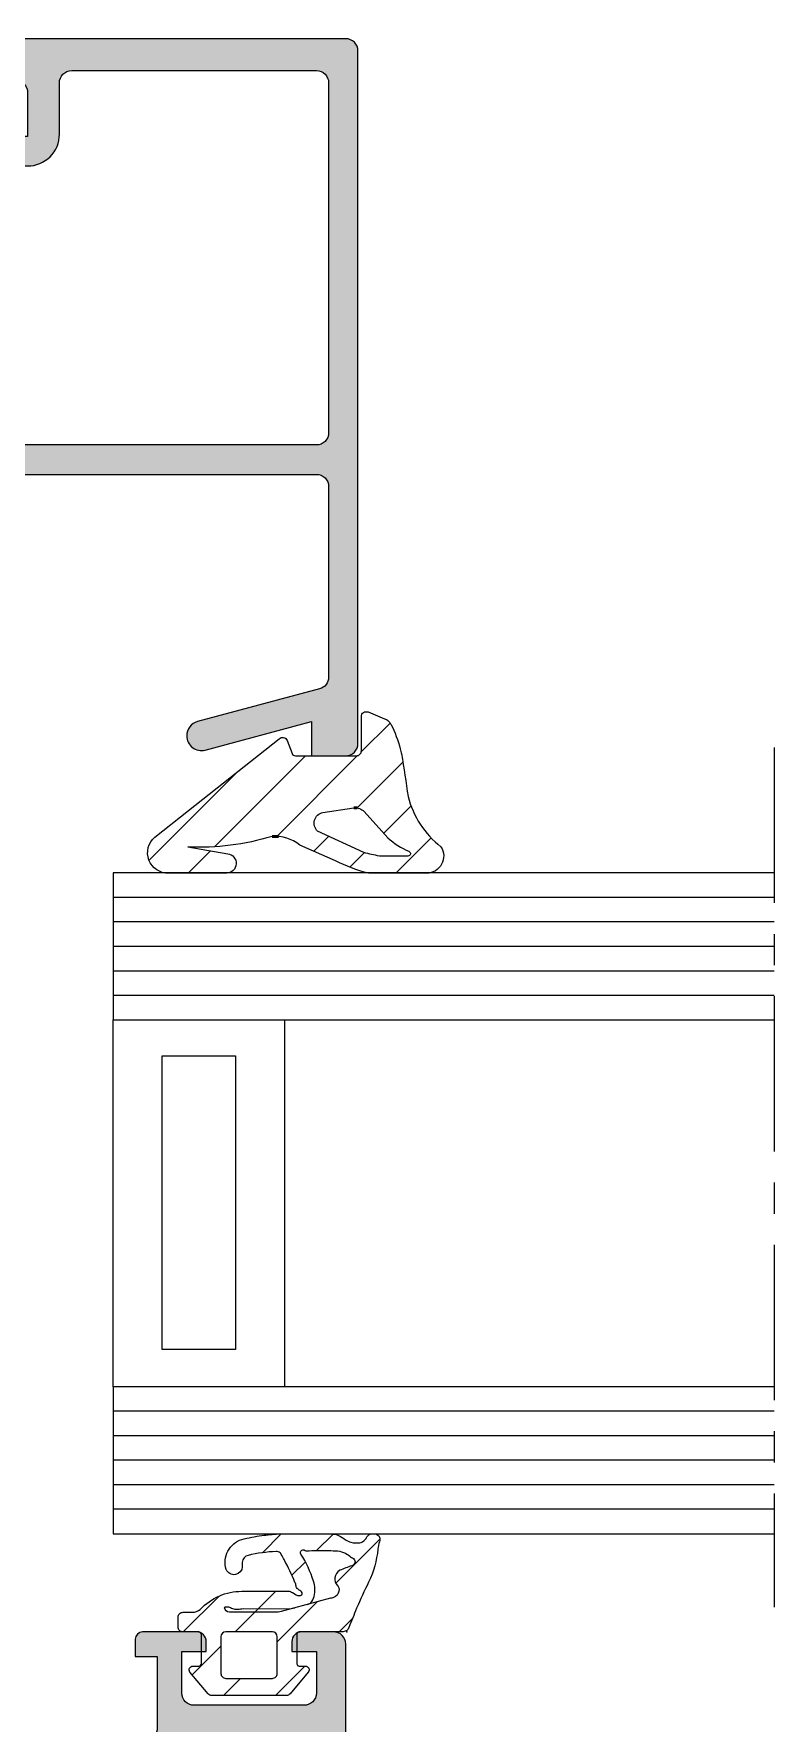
# Model space of a CAD drawing. Header units: millimetres. Extents: x -157 to 4988, y 4688 to 7765.
# Drawn here: x -7.2 to 23, y 5514.8 to 5583.8 of the extents above; entities that cross this region are included whole.
import ezdxf

# ---------------------------------------------------------------- set-up
doc = ezdxf.new("R2010")
doc.units = ezdxf.units.MM
doc.header["$LTSCALE"] = 0.2
doc.linetypes.add('CENTER', pattern=[50.800000000000004, 31.75, -6.35, 6.35, -6.35])
doc.layers.add('AM_VIS', color=7, linetype='Continuous', lineweight=50)
for name, color, linetype in [('REYNAERS', 7, 'Continuous'), ('RI-FILLING', 7, 'Continuous'), ('RI-GASKET', 7, 'Continuous'), ('RI-HATCH-I', 4, 'Continuous'), ('RI-HATCH-P', 7, 'Continuous'), ('RI-OTHERS', 7, 'CENTER'), ('RI-PROFILE', 7, 'Continuous')]:
    doc.layers.add(name, color=color, linetype=linetype)

# ---------------------------------------------------------------- blocks, each defined once
blk = doc.blocks.new('0809125v2')
at = {"layer": 'RI-HATCH-I'}
h = blk.add_hatch(dxfattribs=at)
h.set_pattern_fill('_USER', color=256, scale=1.5, angle=45, style=0, pattern_type=0)
h.set_pattern_definition([(45, (-188.570118990486, -265.9912318183971), (-1.060660171779821, 1.060660171779821), [])])
edge = h.paths.add_edge_path(flags=0)
edge.add_arc((-3.266808790344641, -1.514390363790483), 6.993056930356515, 13.12762911461085, 14.8832352250005)
edge.add_arc((-1.254332935883014, -0.9692369267245908), 4.908084508887632, 14.766967212655, 27.32736249534486)
edge.add_arc((2.663967475903718, 1.051930842461331), 0.4992187407762521, 27.69322661624807, 47.7216272417134)
edge.add_arc((2.662483325391094, 1.050298545000658), 0.5014248907579857, 47.7216272417722, 67.91622092790882)
edge.add_line((2.851000000005769, 1.514936451831488), (2.175000000005383, 1.787936451832536))
edge.add_arc((2.101143009103197, 1.602079170425384), 0.1999944603160469, 68.32784400976273, 96.1664970594739)
edge.add_arc((2.101205321873039, 1.600590288079218), 0.201481445245687, 96.13863407999324, 123.8417864577367)
edge.add_arc((2.098819113653661, 1.602228784108263), 0.1987945393241029, 123.5335516076557, 151.7943892228079)
edge.add_arc((2.099443878106484, 1.602019856185905), 0.1994438955410816, 151.8263251967671, 180.0239602102188)
edge.add_line((1.900000000004837, 1.601936451831023), (1.900000000004837, 1.140347742772462))
edge.add_line((1.900000000005292, 1.140347742772462), (1.902937866565225, 0.2007494766916693))
edge.add_ellipse((1.702936626431637, 0.2007527028749223), major_axis=(-0.2000012401589834, 0), ratio=1, start_angle=134.999597686171, end_angle=179.9990757723808, ccw=False)
edge.add_ellipse((1.70293464037988, 0.200750716824075), major_axis=(-0.2000012401589834, 0), ratio=1, start_angle=90.00092422827697, end_angle=135.000402314566, ccw=False)
edge.add_line((1.702937866564952, 0.0007494766909417194), (-0.7939584688417938, 0.0007494766909417194))
edge.add_ellipse((-0.793958468841339, 0.1507494766905779), major_axis=(0, 0.1500000000006174), ratio=1, start_angle=110.99402254853209, end_angle=179.9999999999132, ccw=False)
edge.add_line((-0.934001140129368, 0.09700889408708235), (-1.135618380251145, 0.6224035868257829))
edge.add_arc((-1.322341941968062, 0.5507494766883951), 0.1999999999998472, 20.99402254845538, 134.1806700118961)
edge.add_line((-1.461726581500244, 0.6941786308456699), (-5.164543037093409, -2.23319652425522))
edge.add_line((-5.164543037093409, -2.23319652425522), (-6.535396460794601, -3.325318002316237))
edge.add_arc((-5.999016009218195, -3.964903698249657), 0.83472980734774, 129.9844533104583, 271.5753617302869)
edge.add_line((-5.976067796917761, -4.799318002312759), (-3.603725124662816, -4.799318002312759))
edge.add_arc((-3.614762668240729, -4.399966688124152), 0.3995038166426877, 271.583176726607, 442.0338848151334)
edge.add_line((-3.559396460799491, -4.004318002312687), (-5.184189593621596, -3.727479480399381))
edge.add_arc((-4.731660991873269, 6.604335743792433), 10.34172074474139, 267.4920749722565, 286.7525235910142)
edge.add_ellipse((-1.621202047934986, -4.877265838505593), major_axis=(-1.584105772896125, 0), ratio=1, start_angle=230.5735359755552, end_angle=274.6919500438218, ccw=False)
edge.add_line((-0.6151564961917586, -3.653638669984105), (0.8384023556056661, -4.296343671825127))
edge.add_arc((3.980356491244237, 2.079099200702728), 7.107611948562512, 243.7649394590514, 255.4101071984711)
edge.add_line((2.189958660427436, -4.799318002312759), (4.565612852206613, -4.799318002312759))
edge.add_arc((4.565441028461208, -4.099372415295477), 0.6999456081075806, 270.0140650579369, 393.2773109394639)
edge.add_ellipse((7.451437930762239, -0.7468770168375727), major_axis=(0, 3.755720693927097), ratio=1, start_angle=104.0513710133489, end_angle=142.2208993995297, ccw=False)
edge.add_arc((-60.45784792669863, -10.5866928264582), 64.883123842243, 7.90902789901756, 9.456818615984918)
edge = h.paths.add_edge_path(flags=0)
edge.add_line((0.3247293850424455, -2.312465564014531), (1.591729385042271, -2.134465564014647))
edge.add_ellipse((1.659614739861553, -2.632056340183738), major_axis=(-0.5022001612174773, 0), ratio=1, start_angle=224.7201225362318, end_angle=277.7687909975172, ccw=False)
edge.add_line((2.016454267008356, -2.278686061590236), (2.985850353051973, -3.357111057848272))
edge.add_arc((5.172120362880577, -0.8760725336756536), 3.306860854996689, 228.613772336406, 246.3421014485282)
edge.add_ellipse((3.805032848432091, -3.996612969745513), major_axis=(0, 0.100000000000024), ratio=1, start_angle=180, end_angle=336.34210144873094, ccw=False)
edge.add_line((3.805032848432091, -4.096612969744058), (2.639232276286947, -4.096612969744058))
edge.add_ellipse((3.453900262083351, 0.9985102552895455), major_axis=(-5.159841529094246, 0), ratio=1, start_angle=73.68331852826799, end_angle=80.91577264250208, ccw=False)
edge.add_line((2.004262695929555, -3.95351110291773), (0.110729385042049, -3.081014738284978))
edge.add_ellipse((0.426497637256233, -2.754870987105789), major_axis=(-0.4539596188423319, 0), ratio=1, start_angle=-77.04538985495651, end_angle=45.92601561603118, ccw=False)
at = {"layer": 'AM_VIS', "color": 251}
for p, q in [((1.727500094673559, -2.134465564015102), (1.591729385040452, -2.134465564015102)), ((-1.491624600367032, -3.298468579576422), (-1.750779495523403, -3.298468579576422))]:
    blk.add_line(p, q, dxfattribs=at)
at = {"layer": 'RI-GASKET'}
for points in [[(1.90293786656477, 0.2007494766912146), (1.900000000004837, 1.140347742772008), (1.90000000000461, 1.601936451830625, -0.1236600000006206), (1.92363000000455, 1.69618645183067, -0.1239400000002338), (1.989000000005035, 1.767936451831588, -0.1214700000011062), (2.079660000005106, 1.800916451831597, -0.1220700000003591), (2.175000000005383, 1.787936451832081), (2.851000000005683, 1.514936451830806, -0.08834430147093786), (2.999808536600796, 1.421295341421001, -0.08761353451149438), (3.105999997136053, 1.283936448675092, -0.05486000000001399), (3.491639997135934, 0.2817764486766237, -0.007660426586810939), (3.543495495609761, 0.07387937523782284, -0.006753613713238881), (3.808094293668574, -1.658735050109271, 0.1681031249135108), (5.150612851243494, -3.715318002314177, -0.5964937297151146), (4.565612852206613, -4.799318002313214), (2.189958660428033, -4.799318002314521, -0.05085540381365652), (0.8384023556056661, -4.296343671825582), (-0.6151564961931797, -3.653638669984787, 0.1949165639264161), (-1.750779495523091, -3.29846857957682, -0.08423796875828747), (-5.184189593621596, -3.727479480399836), (-3.55939646079932, -4.004318002311493, -0.9199555633543457), (-3.603725124662816, -4.799318002313214), (-5.976067796917789, -4.799318002314351, -0.7106033068009612), (-6.535396460794601, -3.325318002316692), (-5.164543037093409, -2.233196524255675), (-1.461726581500642, 0.6941786308453857, -0.5383693731078114), (-1.135618380251145, 0.6224035868253281), (-0.9340011401298511, 0.09700889408657076, 0.3105368499088417), (-0.7939584688417938, 0.0007494766904869721), (1.702937866564952, 0.0007494766904869721, 0.1989099999994804), (1.844357866564962, 0.05932947669140276, 0.1989099999987892)], [(2.016454267008356, -2.27868606159069), (2.985850353051717, -3.357111057849465, 0.07750908741562224), (3.845160331549806, -3.905017199654708, -0.81225856306562), (3.805032848432091, -4.096612969745991), (2.639232276286947, -4.096612969744513, -0.03156801431569928), (2.004262695929327, -3.953511102920174), (0.110729385042049, -3.081014738285432, -0.5947685654911321), (0.3247293850423603, -2.312465564014701), (1.591729385042271, -2.134465564015102, -0.2356928851204286)]]:
    blk.add_lwpolyline(points, format="xyb", close=True, dxfattribs=at)
blk = doc.blocks.new('1808204v4')
at = {"layer": 'RI-HATCH-I'}
h = blk.add_hatch(dxfattribs=at)
h.set_pattern_fill('_USER', color=256, scale=1.5, angle=45, pattern_type=0)
h.set_pattern_definition([(45, (4.996003610813204e-12, -0.04019999999999602), (-1.060660171779821, 1.060660171779821), [])])
h.paths.add_polyline_path([(1.874762981217747, 4.601259907766957, -0.08770360990308076), (1.919514136204756, 4.451843158303297, 0.1777928905676116), (1.988143221758093, 4.333302010529347, 0.01442638042201629), (2.107932171087573, 4.247827603976541, -0.1172110210100754), (2.160905507468544, 4.196926216953486, -0.3912093885425917), (2.151230885063941, 4.092601090470445, -0.1494118815169966), (2.038304844289812, 4.064525555471354, -0.1339113374288862), (1.918302141128662, 4.088927996708932), (1.774610956228636, 4.182064772848448, 0.164070364662964), (1.597026317958115, 4.240497891774214), (-0.2953455103293363, 4.239035498281038, 0.207909086157451), (-1.993113886087398, 3.496777778442181, -0.1763269807098939), (-2.314507690932775, 3.379799999999947), (-2.699999999999978, 3.3798, 0.4142135623731373), (-2.900000000000007, 3.179799999999994), (-2.900000000000003, 2.779799999999999, 0.4142135623730906), (-2.700000000000005, 2.579800000000002), (-2.05, 2.5798, -0.4142135623730951), (-1.949999999999999, 2.479799999999998), (-1.950000000000002, 1.279799999999999, -0.4142135623730966), (-2.050000000000005, 1.179799999999998), (-2.300000000000017, 1.179799999999999, 0.637070260810467), (-2.414906666467074, 0.9333818585459941), (-1.674703837642666, 0.05124247806125481, 0.2216946626407233), (-1.521494949020279, -0.02019999999999378), (1.521494949039988, -0.0202, 0.2216946626442737), (1.674703837664434, 0.05124247806346993), (2.414906666469366, 0.9333818585492493, 0.6370702608058827), (2.300000000001666, 1.179800000000124), (2.050000000000044, 1.1798, -0.4142135623732395), (1.949999999999993, 1.279800000000002), (1.949999999999997, 2.479800000000002, -0.414213562373094), (2.049999999999998, 2.579800000000002), (3.849999999999995, 2.5798, 0.2519981872786319), (4.082005278564147, 2.762727416994828, -0.009783249046083175), (4.394534672634969, 3.54255589465344, -0.01249803260857248), (4.884439297988224, 4.613364068326468, 0.08713605474518905), (5.262260682306413, 5.962297786260733, -0.03988804357046771), (5.327343202934812, 6.25876513315339, 0.1555959147847429), (5.323800536363344, 6.455908297034338, 0.2552273985284344), (5.166694845443243, 6.579634591866575), (5.001026226780067, 6.58011525517024, 0.2201261171650704), (4.818018124495807, 6.461195593374637, -0.05928166526640501), (4.73487405436853, 6.341791707806442, -0.194696481048939), (4.523382200755997, 6.222159952227611, -0.1193769933403631), (4.163799819914897, 6.244239518143268, -0.05419194729620062), (3.944186746144205, 6.344063642584511, 0.02283161222459141), (3.656443707442398, 6.51114427086799, 0.08616059571627256), (3.524800643335552, 6.567295340866171, 0.0342472170022308), (3.239303647433663, 6.579799999999996), (1.197130467659995, 6.5798, 0.01675654051271756), (0.5189923754328118, 6.514810842902319, 0.02888323594493146), (-0.2987668519889928, 6.358925490174991, 0.192219278107272), (-0.8620204652117627, 5.883828006699585, 0.222140865037064), (-0.9317635084588067, 5.129661481764397, 0.8054214826059655), (-0.276651799488433, 5.23856489480402), (-0.276651799488433, 5.404363170232004, -0.3628746502680917), (-0.03871900240032833, 5.702922735422217, -0.04939234177134944), (1.086532914798588, 5.861753393537367, -0.09851546723587201), (1.190310751293983, 5.848794855007094, -0.1962474932998147), (1.317318148916933, 5.741955912425772, -0.002494845170465499), (1.427647972699689, 5.530003269319994, -0.03556649852865565)])
h.paths.add_polyline_path([(2.124211231036672, 5.749276055580197, -0.09772804733728838), (2.096338280441596, 5.816618958329023, -0.2205375310116543), (2.109524854183912, 5.882565510424661, -0.3596255330758624), (2.293917970658184, 5.906397722404113, 0.1225137140176756), (2.337502097762594, 5.893396037988738, -0.01104572229408603), (3.242136388977706, 5.902077617311044, -0.01144334519503127), (3.619048251720771, 5.884958360002142, -0.1207758523531751), (3.933369463555157, 5.790250221938533, -0.05102510737079305), (4.148864792192637, 5.640638815432255, 0.08950652370929159), (4.214905315536567, 5.602660267364947, -0.1701469639862681), (4.296036694614169, 5.543127887716219), (4.307481902129155, 5.526423317604396, -0.3300518220715311), (4.301623914601024, 5.36772442620182, -0.2486240797938691), (4.193841399575818, 5.282407213400073, 0.00879737680038514), (3.707698104325638, 5.094400600370644, 0.2244897959184213), (3.503151946715648, 4.793471436557005, 0.2320897055700569), (3.583647579729612, 4.509956323899882, -0.256001539327082), (3.671591959279451, 4.243922308241273, -0.2652388688071627), (3.451383563161387, 3.979538367613116, -0.04216902794793147), (3.321916913209999, 3.951408559459998), (2.4047272018463, 3.705648316992303, 0.1046945313176222), (2.516779250042165, 3.767401171722865, 0.104289200669215), (2.655753148287677, 4.029907423964416, 0.1457263799513968), (2.633071235512351, 4.649147662912022, 0.06260781506349096)], flags=16)
h.paths.add_polyline_path([(1.150000000000003, 2.379799999999996), (1.149999999999998, 0.8797999999999959, -0.4142135623730939), (0.9499999999999948, 0.6797999999999949), (-0.9500000000000055, 0.6797999999999993, -0.414213562373095), (-1.150000000000008, 0.879800000000003), (-1.150000000000001, 2.379800000000003, -0.4142135623730953), (-0.9499999999999984, 2.579800000000005), (0.950000000000002, 2.5798, -0.4142135623730957)], flags=16)
at = {"layer": 'RI-GASKET'}
for points in [[(-2.414906666467898, 0.9333818585469764, -0.6370702608074956), (-2.300000000000002, 1.179799999999999), (-2.050000000000002, 1.179799999999997, 0.414213562373095), (-1.950000000000002, 1.2798), (-1.949999999999999, 2.4798, 0.414213562373095), (-2.050000000000002, 2.5798), (-2.700000000000002, 2.579800000000002, -0.414213562373095), (-2.900000000000003, 2.7798), (-2.900000000000008, 3.1798, -0.414213562373095), (-2.700000000000002, 3.3798), (-2.314507690930003, 3.379799999999946, 0.1763269807084643), (-1.993113886087399, 3.496777778442181, -0.2079090861574726), (-0.2953455103291445, 4.239035498281038), (1.597026317958131, 4.240497891774214, -0.1640703646629484), (1.774610956228636, 4.182064772848449), (1.918302141128662, 4.088927996708932, 0.1339113374288845), (2.038304844289811, 4.064525555471354, 0.1494118815170055), (2.151230885063947, 4.092601090470447, 0.3027756377320028), (2.172443511507709, 4.175579893912203, 0.1561562062807185), (2.107932171087577, 4.247827603976539, -0.01442638042201532), (1.988143221758103, 4.333302010529339, -0.1777928905676327), (1.919514136204756, 4.4518431583033, 0.08770360990307385), (1.87476298121775, 4.601259907766949, 0.03556649852865571), (1.427647972699693, 5.530003269319987, 0.002499804060222011), (1.317096747845995, 5.742376099344989, 0.1956859551617559), (1.190310751293983, 5.848794855007094, 0.08231100933626553), (1.103744518380108, 5.862442684520548, 0.05014104828569924), (-0.03871900240028392, 5.702922735422227, 0.3497306652274157), (-0.276651799488433, 5.418248290305731), (-0.276651799488433, 5.238564894804024, -0.805421482605972), (-0.9317635084588085, 5.129661481764399, -0.2221408650370626), (-0.8620204652117627, 5.883828006699583, -0.1922192781072697), (-0.2987668519890034, 6.358925490174987, -0.02888323594495665), (0.5189923754335206, 6.514810842902411, -0.01675654051270077), (1.197130467660029, 6.579799999999999), (3.239303647433656, 6.579799999999996, -0.03424721700223134), (3.52480064333555, 6.567295340866171, -0.08616059571627738), (3.656443707442404, 6.511144270867987, -0.0228316122245942), (3.944186746144244, 6.344063642584486, 0.05419194729619946), (4.163799819914936, 6.244239518143256, 0.1193769933403398), (4.523382200755969, 6.222159952227607, 0.1946964810489526), (4.734874054368523, 6.341791707806432, 0.05928166526640544), (4.818018124495802, 6.461195593374628, -0.220126117165081), (5.001026226780067, 6.58011525517024), (5.166694845443243, 6.579634591866575, -0.2552273985284672), (5.323800536363355, 6.455908297034314, -0.1555959147847458), (5.327343202934803, 6.258765133153362, 0.03988804357046064), (5.262260682306416, 5.962297786260758, -0.08713605474519726), (4.884439297988178, 4.613364068326372, 0.01249803260856422), (4.394534672635232, 3.542555894654058, 0.009783249046098704), (4.082005278563913, 2.762727416994208, -0.2519981872780816), (3.849999999999995, 2.5798), (2.049999999999996, 2.579800000000002, 0.414213562373095), (1.949999999999997, 2.4798), (1.949999999999993, 1.2798, 0.414213562373095), (2.049999999999996, 1.179799999999999), (2.299999999999996, 1.179800000000124, -0.6370702608074956), (2.414906666469997, 0.9333818585500007), (1.674703837663785, 0.05124247806269633, -0.221694662642938), (1.521494949039996, -0.0202), (-1.521494949030003, -0.02019999999999289, -0.221694662642938), (-1.674703837650003, 0.05124247806999715)], [(0.9499999999999984, 2.5798), (-0.950000000000002, 2.579800000000005, 0.414213562373095), (-1.150000000000001, 2.379799999999999), (-1.150000000000008, 0.8797999999999995, 0.414213562373095), (-0.950000000000002, 0.6797999999999993), (0.9499999999999984, 0.679799999999994, 0.414213562373095), (1.149999999999998, 0.8797999999999995), (1.150000000000003, 2.379799999999999, 0.414213562373095)]]:
    blk.add_lwpolyline(points, format="xyb", close=True, dxfattribs=at)
blk.add_lwpolyline([(2.377805351796643, 3.698772086169529, 0.1274971137163551), (2.516779250042164, 3.767401171722864, 0.1042892006692098), (2.655753148287674, 4.0299074239644, 0.1457263799514384), (2.633071235512301, 4.649147662912173, 0.06315014953973752), (2.118639654608978, 5.758175292859228, -0.09823312232831978), (2.094512241719131, 5.827340543143464, -0.1850970603218596), (2.109524854183914, 5.882565510424662, -0.3533935784342134), (2.291167264473905, 5.908087434163072, 0.1312192932497102), (2.337502097756375, 5.893396037988545, -0.01104572229416205), (3.24213638897771, 5.902077617311046, -0.01144334519503409), (3.619048251720867, 5.884958360002137, -0.1207758523531408), (3.93336946355516, 5.790250221938531, -0.05102510737079707), (4.148864792192655, 5.640638815432239, 0.09942559709323821), (4.222901527988768, 5.599977583503143, -0.1559170513809158), (4.296036694614135, 5.543127887716269), (4.307481902129127, 5.526423317604436, -0.3300518220715961), (4.301623914601032, 5.367724426201834, -0.248624079795866), (4.193841399574869, 5.282407213399721, 0.008797376800368331), (3.707698104325623, 5.094400600370636, 0.2244897959183899), (3.503151946715655, 4.793471436557039, 0.2537280243187299), (3.602747719792757, 4.490400428161155, -0.231161263368879), (3.671591959279433, 4.243922308241167, -0.2652388688070782), (3.45138356316139, 3.979538367613117, -0.04216902794793295), (3.321916913209997, 3.951408559459997), (1.315811274792536, 3.413874173710893, -0.06554346281523994), (1.056992229689997, 3.3798), (-0.8051651764800019, 3.3798, -0.3635793636054516), (-1.001108052165981, 3.561142296672332, -0.4186927017044411), (-0.9578652370401377, 3.603546340620738, -0.07524385048714806), (-0.801202124177947, 3.587435594971791, -0.05220840288572685), (-0.7184262241195674, 3.552436388906832, 0.1234610207481712), (-0.5275638870453347, 3.501393102347334, 0.05973396859835118), (-0.3569010917571562, 3.517392739405602, -0.06231457198582273), (-0.2360663217070309, 3.530201115522289), (1.577942306422528, 3.526919412187902, 0.07421756736580298), (1.867871472672495, 3.561798257907037)], format="xyb", dxfattribs=at)
blk.add_point((3.9958975281, 2.5798), dxfattribs=at)
blk = doc.blocks.new('0020687b')
at = {"layer": 'RI-PROFILE'}
blk.add_lwpolyline([(-1.13686837721616e-13, -0.4999999999999032), (1.13686837721616e-13, -1.292893218813236, 0.1989123673796515), (0.1464466094068939, -1.64644660940657), (0.3535533905932198, -1.853553390592782, -0.198912367379718), (0.5, -2.207106781186229), (0.5000000000001137, -3.99999999999979), (-1.199999999817919, -3.999999999999562), (-1.735532172591093, -3.805082229618196, 0.2216946626429195), (-2.577552315916819, -3.878749446619639), (-3.249999999999886, -4.266987298040948, 0.7673269879789715), (-3, -5.199999999933115), (0.4999999999755573, -5.199999999999622, 0.4142135623786883), (1.800000000000182, -3.899999999999539), (1.800000000000068, -1.811324896595027, -0.4115167311707437), (2.300000000000068, -1.29999999999828), (12.3000000000003, -1.299999999990777, -0.414213562373095), (12.80000000000075, -1.799999999990436), (12.8000000000111, -16.09999999999443), (12.8000000000111, -16.09999999999443, -0.4142135623730784), (12.30000000001144, -16.5999999999948), (-3.497056274848006, -16.59999999999959, 0.517638090204696), (-4.251303508113978, -17.66666666666578, 0.2950206352850211), (-2.016666666666879, -19.39095649434015, 0.4388662299657777), (-1.800000000000068, -19.1916521486219), (-1.800000000000068, -18.61961524225649, 0.2679491924281567), (-1.950000000003001, -18.35980762113289, -0.7673269879748268), (-1.800000000000182, -17.79999999999953), (12.30000000001087, -17.7999999999953, -0.4142135623732948), (12.80000000001132, -18.2999999999953), (12.80000000001115, -26.0864344743404, -0.339443199361483), (12.42942868030678, -26.56939225377616), (7.44468558365832, -27.90526207114724, 0.3394431993611774), (7.000000000013124, -28.48481140646979, 0.49315775462022), (7.75531441636786, -29.06436074179144), (12.09995875200815, -27.9000320847949), (12.10002291867584, -29.30003208332434), (13.50002291720528, -29.29996791665642, 0.414213562373095), (14.00000000001312, -28.79994500051496), (13.99999999999977, -0.4999770833228778, 0.414200138164292), (13.50000000052455, 1.008704231253432e-11), (0.4999999999995453, 4.236611061969597e-13, 0.4142135623729618)], format="xyb", close=True, dxfattribs=at)
blk = doc.blocks.new('0020687')
at = {"layer": 'RI-HATCH-P'}
h = blk.add_hatch(color=256, dxfattribs=at)
h.dxf.hatch_style = 1
edge = h.paths.add_edge_path()
edge.add_line((-1.030286966852145e-13, -0.5187404623897081), (1.243449787580175e-13, -1.311633681203041))
edge.add_arc((0.5000000000002385, -1.311633681203), 0.5000000000001141, 180.0000000000047, 225.0000000000033)
edge.add_line((0.1464466094069046, -1.665187071796375), (0.3535533905932304, -1.872293852982587))
edge.add_arc((-8.626432901337466e-14, -2.225847243575955), 0.500000000000097, -8.981260180007666e-12, 45.000000000004206, ccw=False)
edge.add_line((0.5000000000000107, -2.225847243576034), (0.5000000000001243, -4.018740462389594))
edge.add_line((0.5000000000001243, -4.018740462389594), (-1.199999999817909, -4.018740462389367))
edge.add_line((-1.199999999817909, -4.018740462389367), (-1.735532172591082, -3.823822692008001))
edge.add_arc((-2.0775523159168, -4.763515312794049), 1.000000000000148, 70.00000000000009, 119.9999999999956)
edge.add_line((-2.577552315916808, -3.897489909009444), (-3.249999999999876, -4.285727760430753))
edge.add_arc((-2.999999999999946, -4.718740462322963), 0.4999999999999573, 119.9999999999935, 269.9999999999951)
edge.add_line((-2.999999999999989, -5.21874046232292), (0.499999999975568, -5.218740462389427))
edge.add_arc((0.5000000000002519, -3.918740462389486), 1.299999999999941, 269.9999999989121, 360.0000000000063)
edge.add_line((1.800000000000193, -3.918740462389344), (1.800000000000079, -1.830065358984832))
edge.add_arc((2.308029642686613, -1.826717676116341), 0.5080406724158959, 90.9056042522356, 180.3775475035984, ccw=False)
edge.add_line((2.300000000000079, -1.318740462388085), (12.30000000000031, -1.318740462380585))
edge.add_arc((12.3000000000007, -1.818740462380642), 0.5000000000000568, 4.558842192636803e-11, 90.00000000004559, ccw=False)
edge.add_line((12.80000000000076, -1.818740462380244), (12.8000000000111, -16.11874046238423))
edge.add_arc((12.30000000001107, -16.11874046238458), 0.5000000000000284, -89.99999999995771, 3.9108272176235914e-11, ccw=False)
edge.add_line((12.30000000001144, -16.6187404623846), (-3.497056274847999, -16.61874046238939))
edge.add_arc((-3.49705627484789, -17.41874046238958), 0.8000000000001855, 90.0000000000078, 199.471220634436)
edge.add_arc((-1.799999999999152, -16.81874046239059), 2.600000000000815, 199.4712206344453, 265.219808152779)
edge.add_arc((-2.000000000000063, -19.21039261101161), 0.2000000000000013, 265.21980815276, 359.9999999999715)
edge.add_line((-1.800000000000061, -19.21039261101171), (-1.800000000000061, -18.6383557046463))
edge.add_arc((-2.099999999994243, -18.63835570465637), 0.2999999999941818, 1.922920953054382e-09, 60.00000000128856)
edge.add_arc((-1.800000000000288, -18.11874046238915), 0.2999999999998105, 89.9999999999784, 239.99999999938228, ccw=False)
edge.add_line((-1.800000000000175, -17.81874046238934), (12.30000000001088, -17.8187404623851))
edge.add_arc((12.30000000001127, -18.31874046238516), 0.5000000000000568, 6.480149750132114e-12, 90.00000000004559, ccw=False)
edge.add_line((12.80000000001133, -18.3187404623851), (12.80000000001116, -26.1051749367302))
edge.add_arc((12.30000000001102, -26.10517493673071), 0.5000000000001386, -74.99772722975769, 5.832134775118902e-11, ccw=False)
edge.add_line((12.42942868030679, -26.58813271616597), (7.44468558365833, -27.92400253353705))
edge.add_arc((7.60000000001347, -28.50355186885947), 0.600000000000336, 105.0022727702591, 180.0000000000122)
edge.add_arc((7.600000000013149, -28.50355186885904), 0.6000000000000147, 180.0000000000536, 285.0022727702259)
edge.add_line((7.75531441636787, -29.08310120418124), (12.09995875200816, -27.91877254718471))
edge.add_line((12.09995875200816, -27.91877254718471), (12.10002291867585, -29.31877254571415))
edge.add_line((12.10002291867585, -29.31877254571415), (13.50002291720529, -29.31870837904622))
edge.add_arc((13.50000000053848, -28.81870837957157), 0.4999999999998267, 270.0026260565781, 360.0026260565782)
edge.add_line((14.00000000001313, -28.81868546290476), (13.99999999999978, -0.5187175457126862))
edge.add_arc((13.50000000052496, -0.51874046237972), 0.4999999999999991, 0.0026260566040062, 90.00000000004538)
edge.add_line((13.50000000052456, -0.01874046237972138), (0.4999999999995559, -0.01874046238938121))
edge.add_arc((0.5000000000000036, -0.5187404623894878), 0.5000000000001066, 90.0000000000513, 180.0000000000252)
blk.add_blockref('0020687b', (0, -0.01874046238981464))
blk = doc.blocks.new('GLASS27')
at = {"layer": 'RI-FILLING'}
for p, q in [((-1085.703119438017, 5441.635072220084), (-1112.711428775245, 5441.635072220083)), ((-1112.711428775245, 5441.635072220083), (-1112.711428775245, 5435.635072220083)), ((-1112.711428775245, 5435.635072220083), (-1085.703119438017, 5435.635072220084)), ((-1112.711428775245, 5420.635072220083), (-1112.711428775245, 5414.635072220083)), ((-1085.703119438017, 5420.635072220084), (-1112.711428775245, 5420.635072220083)), ((-1112.711428775245, 5414.635072220083), (-1085.703119438016, 5414.635072220084))]:
    blk.add_line(p, q, dxfattribs=at)
for points in [[(-1112.711428775245, 5435.635072220083), (-1105.711428775245, 5435.635072220083), (-1105.711428775245, 5420.635072220083), (-1112.711428775245, 5420.635072220083), (-1112.711428775245, 5435.635072220083)], [(-1110.711428775245, 5422.167217958947), (-1110.711428775245, 5434.167217958947), (-1107.711428775245, 5434.167217958947), (-1107.711428775245, 5422.167217958947), (-1110.711428775245, 5422.167217958947)]]:
    blk.add_lwpolyline(points, dxfattribs=at)
at = {"layer": 'RI-HATCH-I'}
for p, q in [((-1085.703119438017, 5440.635072220084), (-1112.711428775245, 5440.635072220083)), ((-1085.703119438017, 5439.635072220084), (-1112.711428775245, 5439.635072220083)), ((-1085.703119438017, 5438.635072220084), (-1112.711428775245, 5438.635072220083)), ((-1112.711428775245, 5437.635072220083), (-1085.703119438017, 5437.635072220084)), ((-1112.711428775245, 5436.635072220083), (-1085.703119438017, 5436.635072220084)), ((-1085.703119438017, 5419.635072220084), (-1112.711428775245, 5419.635072220083)), ((-1085.703119438017, 5418.635072220084), (-1112.711428775245, 5418.635072220083)), ((-1085.703119438017, 5417.635072220084), (-1112.711428775245, 5417.635072220083)), ((-1085.703119438016, 5416.635072220084), (-1112.711428775245, 5416.635072220083)), ((-1085.703119438016, 5415.635072220084), (-1112.711428775245, 5415.635072220083))]:
    blk.add_line(p, q, dxfattribs=at)
at = {"layer": 'RI-OTHERS'}
blk.add_line((-1085.703119438018, 5446.758193494859), (-1085.703119438016, 5411.635072220084), dxfattribs=at)
blk = doc.blocks.new('4E30214')
at = {"layer": 'RI-PROFILE'}
for points in [[(7.20583160748879, 9.900000647501138), (7.205527873023129, 11.19843804319074), (7.500519118362263, 11.19843783286333, 0.4142137712046512), (7.800519332260933, 11.49843783286325), (7.800519332260819, 13.17263833699726), (7.508132420949835, 14.12898915409342, -0.2446984432290235), (7.541791026174167, 14.31059582628981), (7.952949211134637, 14.83685547085098, 0.1726182030107126), (7.997623961040404, 14.96329504194977), (7.997623064092522, 15.79758121866094, 0.4796141994129071), (7.751924666626223, 15.9897746677177), (5.072637750531612, 15.39578803664229, 1.238312160148291), (5.235757190722495, 15.04040250121346), (6.51001983436322, 13.25395622383211, -0.08089726198600812), (6.53845774388202, 13.19629000420831), (6.600517773322679, 12.94846643218656, -0.7673269879573191), (6.040710313453928, 12.7984658303487), (1.800517925292979, 12.79846127168125, -0.4142135623889116), (1.600517719570121, 12.99846104737148), (1.600517271883973, 13.4148712181719, -0.131652497573651), (1.627312083616744, 13.51487124698124), (2.426126561805745, 14.89846194428185, 0.9999976386623669), (2.426127076297576, 15.29846194428055), (0.6808629389789758, 15.29846006793198, 0.1989120891441954), (0.3273100843400698, 15.15201345692552), (0.1466136149301747, 14.97131698588012, -0.4142135650242973), (-0.1362290988245149, 14.97131698588018), (-0.3169241153960343, 15.1520120040872, 0.1989126479674239), (-0.6704780451435681, 15.29845861509367), (-2.425096582654987, 15.29845672868836, 0.9999976386623669), (-2.4250952080763, 14.89845672869174), (-1.626277754868624, 13.51486774901889, -0.131652497573626), (-1.599482728114197, 13.41486777782444), (-1.599482280428049, 12.99845760702399, -0.4142135623889117), (-1.799482056107536, 12.79845740129036), (-6.039674444268428, 12.79845284262339, -0.7673269879573466), (-6.599482226669807, 12.94845224075328), (-6.537422730103856, 13.19627594621704, -0.08089726198599861), (-6.508984944579936, 13.25394222698844), (-5.234726142189629, 15.04039124430699, 1.238312160148439), (-5.071607466155115, 15.3957771304772), (-7.750895659443813, 15.98975800050249, 0.4796141994127857), (-7.99659364365192, 15.79756402314126), (-7.9965927467033, 14.96327784643017, 0.1726182030107536), (-7.951917724925181, 14.8368383713921), (-7.540758408393117, 14.3105796109115, -0.2446984432289989), (-7.507099412674961, 14.12897301108887), (-7.799480667737555, 13.17263334004087), (-7.799480667737498, 11.49842878452284, 0.4142134563126725), (-7.499480453839055, 11.19842910705549), (-7.200601803642371, 11.19842932015467), (-7.200905538108145, 9.89999192446507, 0.4142129994758097), (-6.900906114663712, 9.599991924465627), (-5.801312816973791, 9.599961624691332), (-5.801312371371637, 6.699983767444053, -0.4142141283000559), (-6.301313337471584, 6.199983767444053), (-15.79999707439333, 6.199999999900712, -0.4142135623769576), (-16.29999707439987, 6.699999999900712), (-16.29999707439407, 9.600000000000705), (-15.3999970743937, 9.600000000000705), (-15.39999707440091, 10.30000000000069, 0.4142135623717354), (-15.69999707439968, 10.6000000000007), (-17.89999707439506, 10.60000000000159, 0.414213562373761), (-18.29999707439515, 10.20000000000059), (-18.29999707439424, 9.80000000000095), (-17.29999707439424, 9.800000000001376), (-17.29999707439288, 8.100000000001103, -0.414213562373095), (-17.79999707439288, 7.600000000001131), (-22.29999707439379, 7.599999999998857, -0.414213562373095), (-22.79999707439379, 8.099999999998857), (-22.79999707439424, 9.799999999999585), (-21.79999707439424, 9.80000000000004), (-21.7999970743947, 10.19999999999922, 0.4142135623736153), (-22.19999707439433, 10.60000000000045), (-23.49999707439451, 10.59999999999999, 0.414213562373095), (-23.99999707439406, 10.09999999999954), (-23.99999707439406, 0.5000000000000853, 0.414213562373095), (-23.49999707439406, 8.526512829121202e-14), (23.49999707439406, -8.526512829121202e-14, 0.414213562373095), (23.99999707439406, 0.4999999999999005), (23.99999707439406, 10.09999999999959, 0.414213562373095), (23.49999707439451, 10.59999999999982), (22.19999707439433, 10.6000000000005, 0.4142135623736153), (21.79999707439379, 10.19999999999927), (21.79999707439424, 9.80000000000009), (22.79999707439424, 9.799999999999635), (22.79999707439333, 8.099999999999142, -0.4142135623729618), (22.29999707439333, 7.599999999999142), (17.79999707439242, 7.600000000001188, -0.414213562373095), (17.29999707439242, 8.100000000001188), (17.29999707439424, 9.800000000001454), (18.29999707439424, 9.800000000000999), (18.29999707439515, 10.20000000000064, 0.4142135623740107), (17.89999707439506, 10.60000000000118), (15.69834713389889, 10.60000000000056, 0.4142135623717354), (15.39834713390013, 10.30000000000054), (15.39834713390019, 9.599999999900575), (16.29999707439407, 9.599999999900575), (16.30000292560015, 6.699999999900569, -0.4142124198543953), (15.80000487600245, 6.199999999904378), (6.300003891660822, 6.19998174230156, -0.4142141252822447), (5.800002925600097, 6.699981742300622), (5.800003371208504, 9.599999999926752), (6.905832184044357, 9.600000647501702, 0.4142129994758098)], [(17.8051951836527, 6.199932589680998, 0.414213562373095), (17.3051951836527, 5.699932589680998), (17.3051951836527, 5.599932616768626, -0.3644921651856291), (16.49687513621541, 4.600105754145773), (4.69687510594855, 4.600104171958179, -0.4142136074786073), (4.196875028948511, 5.100104171958179), (4.203539391952859, 10.69594796025682, 0.4142135623271769), (3.703539392022662, 11.19594796024799), (-3.717470520321513, 11.19787701531706, 0.400993262731094), (-4.1948048163473, 10.69839101361762), (-4.183718736157402, 5.100238523890198, -0.414213607478574), (-4.683718813157384, 4.600238523890198), (-16.4837246946247, 4.600240106085977, -0.4142135231006511), (-17.28372458735726, 5.400240106085818), (-17.29481066754715, 5.699932589682845, 0.4142033482204809), (-17.79479323083581, 6.199932589377141), (-22.36296201673758, 6.199932589781923), (-22.36296201673719, 2.09993258978227, 0.4142135623730617), (-21.86296201673719, 1.599932589782327), (21.93703798326254, 1.5999325897821, 0.4142135623729951), (22.43703798326254, 2.099932589781929), (22.43703798326391, 6.199932589781753)]]:
    blk.add_lwpolyline(points, format="xyb", close=True, dxfattribs=at)
blk = doc.blocks.new('4030214B')
blk.add_blockref('4E30214', (0, 0))

msp = doc.modelspace()

# ---------------------------------------------------------------- hatches: boundary and pattern name
at = {"layer": 'REYNAERS'}
h = msp.add_hatch(color=256, dxfattribs=at)
edge = h.paths.add_edge_path()
edge.add_line((-23.68533211048683, 5572.812719746078), (-23.98533211048701, 5573.332334988349))
edge.add_line((-23.98533211048701, 5573.332334988349), (-23.98533211048701, 5582.012719746078))
edge.add_line((-23.98533211048701, 5582.012719746079), (-27.48533211048701, 5582.012719746079))
edge.add_line((-27.48533211048701, 5582.012719746079), (-27.48533211048701, 5579.799055203408))
edge.add_line((-27.48533211048701, 5579.799055203408), (-28.15531219498783, 5579.619534580821))
edge.add_arc((-28.20707600400831, 5579.812719746078), 0.1999999999997876, 239.9999999997697, 284.9999999999433, ccw=False)
edge.add_line((-28.30707600400868, 5579.639514665321), (-28.73533211048701, 5579.886768443678))
edge.add_arc((-28.48533211048701, 5580.319781145571), 0.500000000000041, 180.0000000000065, 240.0000000000027, ccw=False)
edge.add_line((-28.98533211048701, 5580.319781145571), (-28.98533211048701, 5583.312719746078))
edge.add_arc((-28.48533211048701, 5583.312719746078), 0.5, 90, 180, ccw=False)
edge.add_line((-28.48533211048701, 5583.812719746078), (-8.485337961693887, 5583.812719746078))
edge.add_arc((-8.485337961693887, 5583.312719746079), 0.4999999999999432, -6.480149750132114e-12, 90.00000000000648, ccw=False)
edge.add_line((-7.985337961693887, 5583.312719746078), (-7.985337961693887, 5580.31978114557))
edge.add_arc((-8.485337961693887, 5580.319781145571), 0.5000000000000568, 299.99999999998835, 359.99999999999346, ccw=False)
edge.add_line((-8.235337961693887, 5579.886768443679), (-8.663594068172216, 5579.639514665321))
edge.add_arc((-8.76359406817258, 5579.812719746078), 0.2000000000001251, 254.9999999999634, 300.0000000000056, ccw=False)
edge.add_line((-8.815357877193065, 5579.61953458082), (-9.485337961693887, 5579.799055203407))
edge.add_line((-9.485337961693887, 5579.799055203408), (-9.485337961693887, 5582.012719746079))
edge.add_line((-9.485337961693887, 5582.012719746079), (-12.98533796169389, 5582.012719746079))
edge.add_line((-12.98533796169389, 5582.012719746079), (-12.9853379616948, 5573.332334988349))
edge.add_line((-12.9853379616948, 5573.332334988349), (-13.28533796169498, 5572.812719746078))
edge.add_line((-13.28533796169498, 5572.812719746078), (-12.9853379616948, 5572.293104503808))
edge.add_line((-12.9853379616948, 5572.293104503808), (-12.9853379616948, 5564.012719746078))
edge.add_line((-12.9853379616948, 5564.012719746079), (-9.485337961694796, 5564.012719746079))
edge.add_line((-9.485337961693887, 5564.012719746079), (-9.485337961693887, 5565.412719746078))
edge.add_arc((-9.285337961694069, 5565.412719746078), 0.1999999999999886, 60.00000000001029, 179.9999999999837, ccw=False)
edge.add_line((-9.185337961693705, 5565.585924826835), (-8.235337961693887, 5565.037442071105))
edge.add_arc((-8.485337961693887, 5564.604429369213), 0.4999999999999425, 1.3017142919125035e-11, 59.99999999999619, ccw=False)
edge.add_line((-7.985337961693887, 5564.604429369213), (-7.985337961693887, 5561.621006081758))
edge.add_arc((-8.485337961693887, 5561.621006081758), 0.5, 300.0000000000005, 359.9999999999902, ccw=False)
edge.add_line((-8.235337961693887, 5561.187993379865), (-9.185337961693705, 5560.639510624135))
edge.add_arc((-9.285337961694069, 5560.812715704893), 0.1999999999999168, 180.0000000000081, 299.9999999999837, ccw=False)
edge.add_line((-9.485337961693887, 5560.812715704893), (-9.485337961693887, 5562.21271974608))
edge.add_line((-9.485337961693887, 5562.212719746079), (-10.6853422115951, 5562.209158027596))
edge.add_line((-10.6853422115951, 5562.209158027596), (-10.68533960965172, 5560.559543904079))
edge.add_line((-10.68533960965172, 5560.559543904078), (-10.99556473816713, 5559.320666727643))
edge.add_arc((-10.80430378697432, 5559.262192386699), 0.1999999999998306, 162.9999999999186, 221.9816897435296)
edge.add_line((-10.95297551186334, 5559.128413770251), (-10.541910996903, 5558.671586871434))
edge.add_arc((-10.69058272179203, 5558.537808254986), 0.2000000000007243, 3.26281224261038e-11, 41.981689743623974, ccw=False)
edge.add_line((-10.4905827217913, 5558.537808254986), (-10.4905827217913, 5557.713478298573))
edge.add_arc((-10.69058272179203, 5557.713478298574), 0.2000000000002728, 257.5000000000856, 359.99999999999187, ccw=False)
edge.add_line((-10.73387064457941, 5557.51821909715), (-13.41316021382275, 5558.112203294326))
edge.add_arc((-13.36987229103718, 5558.307462495743), 0.1999999999929156, 58.779416102605126, 257.5000000002863, ccw=False)
edge.add_line((-13.26620543677066, 5558.478498115787), (-11.9765948306181, 5560.253494838544))
edge.add_arc((-12.13839822949333, 5560.371051889002), 0.199999999999852, 324.0000000000122, 343.000000000006)
edge.add_line((-11.94713727830052, 5560.312577548058), (-11.89844818613395, 5560.471832392662))
edge.add_arc((-12.18533961292226, 5560.559543904081), 0.2999999999996178, 342.9999999996273, 509.9999999985214)
edge.add_line((-12.44514723405294, 5560.709543904087), (-16.68533961292135, 5560.709540189137))
edge.add_arc((-16.68533943769538, 5560.509540189138), 0.2000000000002359, 90.00005019841466, 180.0000501982355)
edge.add_line((-16.8853394376961, 5560.509540013913), (-16.88533913228596, 5560.160947952542))
edge.add_arc((-16.68533913228524, 5560.160948127767), 0.2000000000001222, 180.0000501983902, 208.8305076546528)
edge.add_line((-16.86054914063473, 5560.06450408713), (-16.0596671262015, 5558.609540737304))
edge.add_arc((-16.05966695097644, 5558.409540737304), 0.1999999999998949, -89.99994980169942, 90.00005019831701, ccw=False)
edge.add_line((-16.05966677575137, 5558.209540737304), (-16.29434588290817, 5558.209541152113))
edge.add_line((-16.29434588290817, 5558.209541152113), (-17.8343689312301, 5558.209542006071))
edge.add_arc((-17.83436863105683, 5558.709542006071), 0.5000000000000616, 224.999999740702, 269.9999656026771, ccw=False)
edge.add_line((-18.18792202325088, 5558.355988617079), (-18.36861832503703, 5558.5366849205))
edge.add_arc((-18.51003968191392, 5558.395263564903), 0.2000000000000298, 44.99999974070312, 135.0000002592969)
edge.add_line((-18.65146103879172, 5558.5366849205), (-18.83215734057788, 5558.355988617079))
edge.add_arc((-19.18571073277101, 5558.709542006071), 0.5000000000000643, 270.0000343973229, 315.000000259298, ccw=False)
edge.add_line((-19.18571043259774, 5558.209542006071), (-20.71008054365169, 5558.209541152113))
edge.add_line((-20.71008054365169, 5558.209541152113), (-20.91100221169339, 5558.209539290522))
edge.add_arc((-20.91100238691845, 5558.409539290522), 0.1999999999998949, 90.00005019831701, 270.0000501982844, ccw=False)
edge.add_line((-20.91100256214352, 5558.609539290522), (-20.1101230971731, 5560.064504043692))
edge.add_arc((-20.28533327451672, 5560.160947777316), 0.200000000000065, 331.1695927421912, 360.0000501984065)
edge.add_line((-20.0853332745169, 5560.160947952541), (-20.08533357992704, 5560.509540013912))
edge.add_arc((-20.28533357992777, 5560.509539838687), 0.2000000000002359, 5.019829251537416e-05, 90.00005019817038)
edge.add_line((-20.28533375515192, 5560.709539838687), (-24.52552613402216, 5560.709536123749))
edge.add_arc((-24.78533375515374, 5560.559536123742), 0.2999999999995558, 30.00000000147932, 197.0000000003655)
edge.add_line((-25.07222518194115, 5560.471824612324), (-25.02353608977458, 5560.312569767719))
edge.add_arc((-24.83227513858267, 5560.371044108663), 0.1999999999992544, 196.9999999999872, 216.0000000000308)
edge.add_line((-24.994078537457, 5560.253487058205), (-23.70446793130444, 5558.478490335448))
edge.add_arc((-23.60080107703882, 5558.307454715405), 0.1999999999930173, -77.50000000028979, 121.22058389737381, ccw=False)
edge.add_line((-23.55751315425326, 5558.112195513988), (-26.23680272349569, 5557.518211316812))
edge.add_arc((-26.28009064628398, 5557.713470518236), 0.2000000000001474, 180.0000000000326, 282.499999999955, ccw=False)
edge.add_line((-26.4800906462838, 5557.713470518235), (-26.4800906462838, 5558.537800474648))
edge.add_arc((-26.28009064628307, 5558.537800474648), 0.2000000000007276, 138.018310256376, 179.9999999999104, ccw=False)
edge.add_line((-26.42876237117301, 5558.671579091096), (-26.01769785621266, 5559.128405989914))
edge.add_arc((-26.16636958110078, 5559.26218460636), 0.199999999999873, 318.0183102564523, 377.0000000001282)
edge.add_line((-25.97510862990887, 5559.320658947306), (-26.28533375515647, 5560.559536110693))
edge.add_line((-26.28533375515647, 5560.559536110692), (-26.28533243513951, 5562.209156960128))
edge.add_line((-26.28533243513951, 5562.209156960128), (-27.48533211048701, 5562.212719746079))
edge.add_line((-27.48533211048701, 5562.212719746079), (-27.48533211048701, 5560.812715704893))
edge.add_arc((-27.68533211048683, 5560.812715704893), 0.2000000000001592, 239.9999999999803, 359.99999999996743, ccw=False)
edge.add_line((-27.78533211048719, 5560.639510624135), (-28.73533211048701, 5561.187993379865))
edge.add_arc((-28.48533211048701, 5561.621006081758), 0.4999999999999464, 179.9999999999935, 239.99999999998892, ccw=False)
edge.add_line((-28.98533211048701, 5561.621006081758), (-28.98533211048701, 5564.604429369212))
edge.add_arc((-28.48533211048701, 5564.604429369213), 0.4999999999999432, 119.99999999998761, 179.9999999999772, ccw=False)
edge.add_line((-28.73533211048701, 5565.037442071105), (-27.78533211048719, 5565.585924826835))
edge.add_arc((-27.68533211048683, 5565.412719746078), 0.2000000000001781, 4.0813574742060155e-11, 120.00000000001569, ccw=False)
edge.add_line((-27.48533211048701, 5565.412719746078), (-27.48533211048701, 5564.012719746079))
edge.add_line((-27.48533211048701, 5564.012719746079), (-23.98533211048701, 5564.012719746079))
edge.add_line((-23.98533211048701, 5564.012719746079), (-23.98533211048701, 5572.293104503809))
edge.add_line((-23.98533211048701, 5572.293104503808), (-23.68533211048683, 5572.812719746078))
h.paths.add_polyline_path([(-22.38468033855636, 5582.009289958834), (-14.5846803385098, 5582.009289958834), (-14.58468024837433, 5562.310636235308), (-22.38466703227144, 5562.310636235308)], flags=16)
edge = h.paths.add_edge_path(flags=16)
edge.add_arc((-0.6806565060938112, 5513.611014987281), 0.5, 90, 180)
edge.add_line((-1.180656506093811, 5513.611014987281), (-1.180656506093811, 5513.511015014369))
edge.add_arc((-2.179476311995614, 5513.491860243695), 0.9990034584034138, -79.00695778895118, 1.0986496246362094, ccw=False)
edge.add_line((-1.988976553530421, 5512.511188151746), (-13.78897658379768, 5512.511186569558))
edge.add_arc((-13.78897666079732, 5513.011186569559), 0.5000000000000627, 180.0000000000065, 270.0000088235414, ccw=False)
edge.add_line((-14.28897666079732, 5513.011186569559), (-14.28231229779297, 5518.607030357857))
edge.add_arc((-14.78231229779297, 5518.607030357848), 0.4999999999998863, 9.998646141025503e-10, 89.99999999201411)
edge.add_line((-14.78231229772385, 5519.107030357848), (-22.20332221006768, 5519.108959412917))
edge.add_arc((-22.18065650604561, 5518.609473411203), 0.5000000000477179, 92.59818873086263, 179.9999999982543)
edge.add_line((-22.68065650609381, 5518.609473411218), (-22.66957042590414, 5513.011320921491))
edge.add_arc((-23.16957042590323, 5513.011320921491), 0.5000000000000568, 269.9999911764586, 359.99999999999346, ccw=False)
edge.add_line((-23.16957050290378, 5512.511320921491), (-34.96957638437064, 5512.511322503687))
edge.add_arc((-34.96957627710302, 5513.311322503687), 0.8000000000000186, 180.0000000000122, 269.9999923175345, ccw=False)
edge.add_line((-35.7695762771032, 5513.311322503686), (-35.78066235729287, 5513.611014987283))
edge.add_arc((-36.28066235729287, 5513.611014987282), 0.4999999999995453, 1.433030717281506e-10, 89.99800190011428)
edge.add_line((-36.28064492058232, 5514.111014986977), (-40.84881370648375, 5514.111014987382))
edge.add_line((-40.84881370648375, 5514.111014987382), (-40.84881370648375, 5510.011014987383))
edge.add_arc((-40.34881370648284, 5510.011014987383), 0.5, 180.0000000000065, 270)
edge.add_line((-40.34881370648284, 5509.511014987383), (3.451186293517338, 5509.511014987383))
edge.add_arc((3.451186293516429, 5510.011014987383), 0.5, 270, 359.9999999999804)
edge.add_line((3.951186293516429, 5510.011014987383), (3.951186293517338, 5514.111014987382))
edge.add_line((3.951186293518248, 5514.111014987382), (-0.6806565060929017, 5514.111014987281))
edge = h.paths.add_edge_path()
edge.add_line((-11.28002008225715, 5517.811083045101), (-11.28032381672304, 5519.109520440791))
edge.add_line((-11.28032381672304, 5519.109520440791), (-10.98533257138345, 5519.109520230464))
edge.add_arc((-10.98533235748485, 5519.409520230463), 0.3000000000000024, 269.9999591483653, 360)
edge.add_line((-10.68533235748558, 5519.409520230463), (-10.68533235748558, 5521.083720734598))
edge.add_line((-10.68533235748558, 5521.083720734598), (-10.97771926879662, 5522.040071551693))
edge.add_arc((-10.7864583804699, 5522.098546098265), 0.1999999999999373, 142.0000615992016, 197.0000615991992, ccw=False)
edge.add_line((-10.94406066357217, 5522.22167822389), (-10.53290247861199, 5522.747937868451))
edge.add_arc((-10.68822893559312, 5522.87393141375), 0.2000017042312068, 320.9526545318201, 360.1277759965897)
edge.add_line((-10.48822772870565, 5522.87437743955), (-10.48822862565387, 5523.708663616261))
edge.add_arc((-10.68821442312631, 5523.706149598388), 0.2000015986850538, 0.7202262792975882, 103.2123767804354)
edge.add_line((-10.73392702312006, 5523.900857065318), (-13.41321393921456, 5523.306870434242))
edge.add_arc((-13.36992580652125, 5523.111611279352), 0.2000000000019921, 102.5000615933934, 306.8095129467118)
edge.add_line((-13.25009449902385, 5522.951484898814), (-11.97583185538272, 5521.165038621432))
edge.add_arc((-12.13865483416023, 5521.048897855253), 0.1999999999667041, 17.000061597639615, 35.500061600735876, ccw=False)
edge.add_line((-11.94739394586443, 5521.107372401809), (-11.88533391642389, 5520.859548829787))
edge.add_arc((-12.18533391642316, 5520.859548507271), 0.3000000000000142, -149.99993840078872, 6.159608960842888e-05, ccw=False)
edge.add_line((-12.44514137629224, 5520.709548227949), (-16.68533376445296, 5520.709543669282))
edge.add_arc((-16.68533397947479, 5520.909543659983), 0.1999999907012598, 180.0000615960925, 270.0000615991865, ccw=False)
edge.add_line((-16.88533397017594, 5520.909543444972), (-16.88533441786197, 5521.325953615772))
edge.add_arc((-16.6853344178385, 5521.325953830788), 0.2000000000240921, 150.000061600726, 180.0000615976285, ccw=False)
edge.add_line((-16.85853960612943, 5521.425953644582), (-16.05972512794008, 5522.809544341882))
edge.add_arc((-16.05972534296282, 5523.009544341882), 0.2000000000000758, 270.0000615993139, 449.9997910096337)
edge.add_line((-16.05972461344894, 5523.209544341881), (-17.80498875076731, 5523.209542465533))
edge.add_arc((-17.80498821321319, 5522.709542465533), 0.4999999999999195, 90.00006159919016, 135.000000259298)
edge.add_line((-18.15854160540633, 5523.063095854526), (-18.339238074816, 5522.882399383481))
edge.add_arc((-18.48065943169289, 5523.023820739078), 0.1999999999999895, 224.9999997406801, 315.00000025930837, ccw=False)
edge.add_line((-18.62208078857068, 5522.88239938348), (-18.8027758051426, 5523.063094401688))
edge.add_arc((-19.15632919733574, 5522.709541012694), 0.499999999999984, 44.99999974070197, 90.00006159917712)
edge.add_line((-19.15632973488985, 5523.209541012694), (-20.91094827240116, 5523.209539126288))
edge.add_arc((-20.91094711284362, 5523.009539126292), 0.2000000000000531, 90.0003321887336, 270.0000615990534)
edge.add_line((-20.9109468978227, 5522.809539126292), (-20.11212944461525, 5521.425950146619))
edge.add_arc((-20.28533441788434, 5521.325949960398), 0.2000000000240887, 6.160070631722192e-05, 30.000061597604088, ccw=False)
edge.add_line((-20.08533441785997, 5521.325950175425), (-20.08533397017393, 5520.909540004624))
edge.add_arc((-20.28533396087508, 5520.909539789592), 0.1999999907012599, -89.99993840082982, 6.160226428164606e-05, ccw=False)
edge.add_line((-20.28533374585325, 5520.709539798891), (-24.52552613401397, 5520.709535240224))
edge.add_arc((-24.78533391641625, 5520.859534960902), 0.3000000000000734, 180.0000616022722, 330.0000615991646, ccw=False)
edge.add_line((-25.08533391641552, 5520.859534638354), (-25.02327441984974, 5521.107358343817))
edge.add_arc((-24.83201340582085, 5521.048884208514), 0.1999999999669872, 144.5000615975918, 163.000061600687, ccw=False)
edge.add_line((-24.99483663432559, 5521.165024624589), (-23.72057783193534, 5522.951473641908))
edge.add_arc((-23.60074686874444, 5523.111600280108), 0.2000000000019843, 233.1906102516311, 437.5000616049779)
edge.add_line((-23.55745915590117, 5523.306859528077), (-26.23674734918998, 5523.900840398102))
edge.add_arc((-26.28245953052058, 5523.706132832881), 0.2000015986851402, 76.78774641793385, 179.2798969190557)
edge.add_line((-26.48244533339815, 5523.708646420741), (-26.48244443644992, 5522.87436024403))
edge.add_arc((-26.28244322860385, 5522.873914648277), 0.2000017042311704, 179.8723472017423, 219.0474686665103)
edge.add_line((-26.43776941467107, 5522.747920768992), (-26.0266100981394, 5522.221662008512))
edge.add_arc((-26.18421211647959, 5522.098529544008), 0.1999999999999396, -16.99993840079361, 38.00006159920082, ccw=False)
edge.add_line((-25.99295110242068, 5522.040055408689), (-26.28533235748321, 5521.083715737641))
edge.add_line((-26.28533235748321, 5521.083715737641), (-26.28533235748321, 5519.409511182123))
edge.add_arc((-25.98533235748394, 5519.409511504656), 0.2999999999999574, 180.0000615991782, 270.0000408516347)
edge.add_line((-25.98533214358534, 5519.109511504656), (-25.68645349338888, 5519.109511717755))
edge.add_line((-25.68645349338888, 5519.109511717755), (-25.68675722785477, 5517.811074322065))
edge.add_arc((-25.38675722785459, 5517.811074322066), 0.3000000000000114, 180, 269.9998898859957)
edge.add_line((-25.38675780440965, 5517.511074322066), (-24.28716450671939, 5517.511044022292))
edge.add_line((-24.2871645067203, 5517.511044022292), (-24.28716406111792, 5514.611066165045))
edge.add_arc((-24.78716406111974, 5514.611066165045), 0.5000000000016485, 269.9998892932898, 359.9999999999153, ccw=False)
edge.add_line((-24.78716502721775, 5514.111066165045), (-34.28584876413927, 5514.111082397501))
edge.add_arc((-34.28584876414564, 5514.611082397501), 0.4999999999999716, 179.9999999999967, 270.00000000075556, ccw=False)
edge.add_line((-34.78584876414564, 5514.611082397501), (-34.78584876414018, 5517.511082397601))
edge.add_line((-34.78584876414018, 5517.511082397601), (-33.88584876413964, 5517.511082397601))
edge.add_line((-33.88584876413964, 5517.511082397601), (-33.88584876414691, 5518.211082397601))
edge.add_arc((-34.1858487641471, 5518.211082397601), 0.3000000000000682, 1.085629331272633e-11, 89.9999999997503)
edge.add_line((-34.18584876414619, 5518.511082397601), (-36.38584876414146, 5518.511082397602))
edge.add_arc((-36.38584876414146, 5518.111082397602), 0.4000000000000909, 90, 180.0000000001303)
edge.add_line((-36.78584876414109, 5518.111082397601), (-36.78584876414018, 5517.711082397602))
edge.add_line((-36.78584876414018, 5517.711082397602), (-35.78584876414018, 5517.711082397602))
edge.add_line((-35.78584876414018, 5517.711082397602), (-35.78584876413927, 5516.011082397601))
edge.add_arc((-36.28584876413927, 5516.011082397601), 0.5, -90, 0, ccw=False)
edge.add_line((-36.28584876413927, 5515.511082397602), (-40.78584876414018, 5515.511082397599))
edge.add_arc((-40.78584876414018, 5516.011082397599), 0.5, 180, 270, ccw=False)
edge.add_line((-41.28584876414018, 5516.011082397599), (-41.28584876414109, 5517.7110823976))
edge.add_line((-41.28584876414018, 5517.7110823976), (-40.28584876414018, 5517.7110823976))
edge.add_line((-40.28584876414018, 5517.711082397601), (-40.28584876414109, 5518.1110823976))
edge.add_arc((-40.68584876414073, 5518.111082397601), 0.4000000000000909, 359.9999999998331, 449.9999999999349)
edge.add_line((-40.68584876414073, 5518.511082397601), (-41.98584876414091, 5518.511082397601))
edge.add_arc((-41.98584876414, 5518.0110823976), 0.5, 90.00000000005213, 180.0000000000521)
edge.add_line((-42.48584876414, 5518.0110823976), (-42.48584876414, 5508.411082397601))
edge.add_arc((-41.98584876414, 5508.411082397601), 0.5, 180, 270)
edge.add_line((-41.98584876414, 5507.911082397601), (5.014145384647662, 5507.911082397601))
edge.add_arc((5.014145384647662, 5508.411082397601), 0.4999999999999716, 270, 360)
edge.add_line((5.514145384647662, 5508.411082397601), (5.514145384647662, 5518.0110823976))
edge.add_arc((5.014145384647662, 5518.0110823976), 0.4999999999998863, 359.9999999999609, 449.9999999999609)
edge.add_line((5.014145384648572, 5518.5110823976), (3.71414538464839, 5518.511082397601))
edge.add_arc((3.71414538464839, 5518.111082397601), 0.4000000000005173, 90, 180.0000000001018)
edge.add_line((3.314145384647844, 5518.1110823976), (3.314145384648754, 5517.7110823976))
edge.add_line((3.314145384647844, 5517.711082397601), (4.314145384647844, 5517.7110823976))
edge.add_line((4.314145384647844, 5517.7110823976), (4.314145384646935, 5516.011082397599))
edge.add_arc((3.814145384646935, 5516.011082397599), 0.5000000000001137, 270.000000000013, 359.999999999987, ccw=False)
edge.add_line((3.814145384646935, 5515.511082397599), (-0.6858546153539749, 5515.511082397601))
edge.add_arc((-0.6858546153539749, 5516.011082397602), 0.5, 180, 270, ccw=False)
edge.add_line((-1.185854615353975, 5516.011082397602), (-1.185854615352156, 5517.711082397602))
edge.add_line((-1.185854615352156, 5517.711082397602), (-0.1858546153521559, 5517.711082397602))
edge.add_line((-0.1858546153521559, 5517.711082397602), (-0.1858546153512464, 5518.111082397601))
edge.add_arc((-0.5858546153508826, 5518.111082397602), 0.399999999999693, 359.9999999998778, 450.000000000057)
edge.add_line((-0.5858546153508826, 5518.511082397602), (-2.787504555847164, 5518.511082397601))
edge.add_arc((-2.787504555846255, 5518.211082397601), 0.3000000000000682, 90.00000000024968, 179.9999999999891)
edge.add_line((-3.087504555845527, 5518.211082397601), (-3.087504555845527, 5517.511082397501))
edge.add_line((-3.087504555845527, 5517.511082397501), (-2.185854615351246, 5517.511082397501))
edge.add_line((-2.185854615352156, 5517.511082397501), (-2.185848764146186, 5514.611082397501))
edge.add_arc((-2.685848764146186, 5514.611082397501), 0.4999999999999432, -89.99977650036698, 3.183231456205249e-12, ccw=False)
edge.add_line((-2.685846813743893, 5514.111082397505), (-12.18584779808546, 5514.111064139902))
edge.add_arc((-12.18584876158869, 5514.611064142458), 0.5000000025574326, 180.0000002930613, 270.0001104093427, ccw=False)
edge.add_line((-12.68584876414619, 5514.611064139901), (-12.68584831853744, 5517.511082397527))
edge.add_line((-12.68584831853744, 5517.511082397527), (-11.58001950570136, 5517.511083045102))
edge.add_arc((-11.58002008225733, 5517.811083045101), 0.299999999999997, 270.0001101140043, 360)

# ---------------------------------------------------------------- block references
for name, p in [('4030214B', (-18.48585168974617, 5507.911082397601)), ('0020687', (-7.985854615354583, 5583.629102957578)), ('0809125v2', (4.25166467045824, 5554.311487590774)), ('GLASS27', (1108.725574159892, 107.888477455469)), ('1808204v4', (1.564144874370641, 5515.931262292522))]:
    msp.add_blockref(name, p, dxfattribs=at)

doc.saveas('drawing.dxf')
